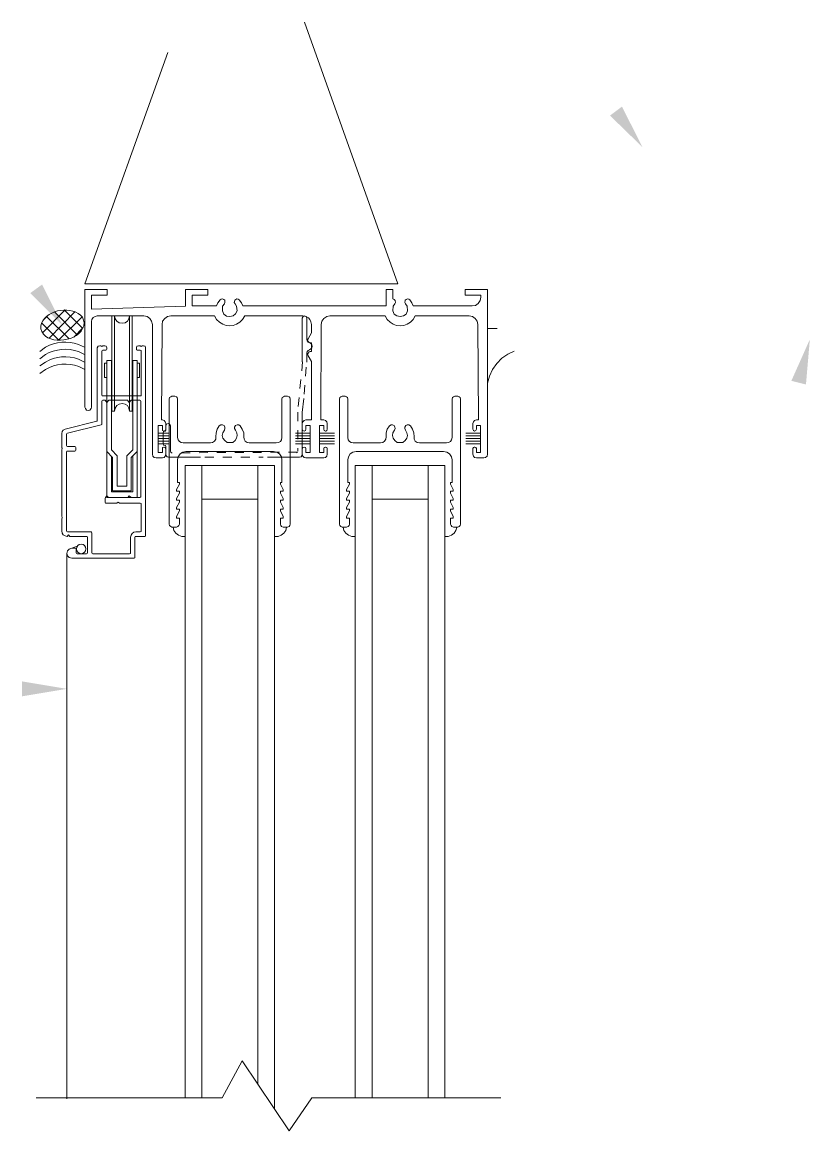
# Model space of a CAD drawing. Header units: inches. Extents: x -232 to -144.6, y 154.9 to 200.7.
# Drawn here: x -184.06 to -175.25, y 188.34 to 200.73 of the extents above; entities that cross this region are included whole.
import ezdxf

# ---------------------------------------------------------------- set-up
doc = ezdxf.new("R2010")
doc.units = ezdxf.units.IN
doc.header["$MEASUREMENT"] = 0
doc.linetypes.add('PDF_IMPORT', pattern=[1, 0.8, -0.2])
doc.layers.add('PDF2_Geometry', color=7, linetype='Continuous')
doc.layers.add('PDF2_Solid Fills', color=7, linetype='Continuous')

msp = doc.modelspace()

# ---------------------------------------------------------------- linework, layer by layer
at = {"layer": 'PDF2_Geometry', "lineweight": 9}
for points in [[(-180.89979, 200.72644), (-179.85646, 197.80311)], [(-182.42979, 200.38644), (-183.35646, 197.80311)], [(-183.57646, 197.51311), (-183.82979, 197.25644)], [(-183.76979, 197.44978), (-183.82313, 197.39978)], [(-183.78313, 197.43978), (-183.52979, 197.18978)], [(-183.46313, 197.49311), (-183.75646, 197.19644)], [(-183.69646, 197.48978), (-183.44313, 197.23311)], [(-183.38646, 197.43644), (-183.64979, 197.17311)], [(-183.58646, 197.51311), (-183.37979, 197.30311)], [(-183.38313, 197.42978), (-183.36979, 197.39978), (-183.36313, 197.36978)], [(-183.81979, 197.24311), (-183.83646, 197.26978), (-183.84646, 197.29978), (-183.84646, 197.32978), (-183.83979, 197.36311)], [(-183.83979, 197.36644), (-183.64646, 197.17311)], [(-183.37313, 197.31644), (-183.47979, 197.20978)], [(-178.74646, 197.30311), (-178.85646, 197.30311)], [(-183.79646, 197.09644), (-183.85979, 197.04978)], [(-183.35979, 197.09644), (-183.42646, 197.12644)], [(-178.55646, 197.05311), (-178.62979, 197.01978), (-178.69646, 196.97311), (-178.75313, 196.91311), (-178.79979, 196.84644), (-178.83313, 196.77311), (-178.85646, 196.69311)], [(-183.79646, 196.84644), (-183.85979, 196.80311)], [(-183.35646, 196.84644), (-183.42313, 196.87978)], [(-182.41313, 196.13644), (-182.53979, 196.13644)], [(-182.41313, 196.10644), (-182.53979, 196.10644)], [(-182.41313, 196.07644), (-182.53979, 196.07644)], [(-182.41313, 196.04644), (-182.53979, 196.04644)], [(-180.83646, 196.13644), (-181.00313, 196.13644)], [(-180.83646, 196.10644), (-181.00313, 196.10644)], [(-180.83646, 196.07644), (-181.00313, 196.07644)], [(-180.83646, 196.04644), (-181.00313, 196.04644)], [(-180.56646, 196.13644), (-180.73313, 196.13644)], [(-180.56646, 196.10644), (-180.73313, 196.10644)], [(-180.56646, 196.07644), (-180.73313, 196.07644)], [(-180.56646, 196.04644), (-180.73313, 196.04644)], [(-178.92979, 196.13644), (-179.09646, 196.13644)], [(-178.92979, 196.10644), (-179.09646, 196.10644)], [(-178.92979, 196.07644), (-179.09646, 196.07644)], [(-178.92979, 196.04644), (-179.09646, 196.04644)], [(-182.41313, 196.01644), (-182.53979, 196.01644)], [(-180.83646, 196.01644), (-181.00313, 196.01644)], [(-180.56646, 196.01644), (-180.73313, 196.01644)], [(-178.92979, 196.01644), (-179.09646, 196.01644)]]:
    msp.add_lwpolyline(points, dxfattribs=at)
at = {"layer": 'PDF2_Geometry', "lineweight": 15}
msp.add_lwpolyline([(-179.85646, 197.80311), (-183.35646, 197.80311)], dxfattribs=at)
at = {"layer": 'PDF2_Geometry', "lineweight": 20}
for points in [[(-181.88313, 197.55644), (-182.15646, 197.55644), (-182.15646, 197.67644), (-181.97979, 197.67644), (-181.97979, 197.73978), (-182.22979, 197.73978), (-182.22979, 197.55311), (-183.27979, 197.51978), (-183.27979, 197.67644), (-183.10646, 197.67644), (-183.10646, 197.73978), (-183.35646, 197.73978), (-183.35646, 196.42644), (-183.34979, 196.40978), (-183.33646, 196.39311), (-183.31646, 196.38978)], [(-179.91313, 197.63644), (-179.91313, 197.73978), (-179.98979, 197.73978), (-179.98979, 197.55644), (-181.58979, 197.55644), (-181.60646, 197.59311), (-181.62979, 197.62644)], [(-178.85646, 195.89978), (-178.85646, 197.73978), (-179.10646, 197.73978), (-179.10646, 197.67644), (-178.92979, 197.67644), (-178.92979, 197.65311), (-178.93646, 197.61644), (-178.95979, 197.58311), (-178.98979, 197.56311), (-179.02646, 197.55644), (-179.68646, 197.55644), (-179.69979, 197.59311), (-179.72313, 197.62644)], [(-181.84313, 197.62644), (-181.86979, 197.59311), (-181.88313, 197.55644)], [(-181.79313, 197.61644), (-181.79313, 197.61978), (-181.80313, 197.62978), (-181.81646, 197.63644), (-181.83313, 197.63311), (-181.84313, 197.62644)], [(-181.81646, 197.55311), (-181.79646, 197.57978), (-181.78979, 197.59644), (-181.79313, 197.61644)], [(-181.67979, 197.61978), (-181.67979, 197.61644), (-181.68646, 197.59644), (-181.67646, 197.57978)], [(-181.62979, 197.62644), (-181.64313, 197.63311), (-181.65646, 197.63644), (-181.66979, 197.62978), (-181.67979, 197.61978)], [(-181.65979, 197.55311), (-181.67646, 197.57978)], [(-179.88646, 197.61644), (-179.88979, 197.61978), (-179.89979, 197.62978), (-179.91313, 197.63644)], [(-179.90979, 197.55311), (-179.89313, 197.57978), (-179.88313, 197.59644), (-179.88646, 197.61644)], [(-179.77646, 197.61978), (-179.77646, 197.61644), (-179.77979, 197.59644), (-179.77313, 197.57978)], [(-179.72313, 197.62644), (-179.73646, 197.63311), (-179.74979, 197.63644), (-179.76646, 197.62978), (-179.77646, 197.61978)], [(-179.75313, 197.55311), (-179.77313, 197.57978)], [(-183.27979, 196.42644), (-183.27979, 197.38311), (-183.27646, 197.40644), (-183.26313, 197.42644), (-183.23979, 197.43978), (-183.21646, 197.44644), (-182.69646, 197.44644), (-182.65979, 197.43978), (-182.62979, 197.41644), (-182.60979, 197.38644), (-182.59979, 197.34978), (-182.59979, 195.89978), (-182.59646, 195.87978), (-182.57979, 195.86311), (-182.55979, 195.85978)], [(-183.02313, 196.38311), (-183.01646, 196.41644), (-182.99979, 196.44311), (-182.97313, 196.45978), (-182.93979, 196.46644), (-182.90646, 196.45978), (-182.87979, 196.44311), (-182.86313, 196.41644), (-182.85646, 196.38311), (-182.85646, 197.44644), (-182.86313, 197.41311), (-182.87979, 197.38644), (-182.90646, 197.36978), (-182.93979, 197.36311), (-182.97313, 197.36978), (-182.99979, 197.38644), (-183.01646, 197.41311), (-183.02313, 197.44644), (-183.05313, 197.44644)], [(-183.05313, 196.38311), (-183.05313, 197.44644)], [(-183.05313, 196.38311), (-183.02313, 196.38311), (-183.02313, 197.44644)], [(-182.85646, 196.38311), (-182.82646, 196.38311), (-182.82646, 197.44644), (-182.85646, 197.44644)], [(-182.48979, 196.28311), (-182.49979, 196.28311), (-182.49313, 197.34978), (-182.48646, 197.38644), (-182.46313, 197.41644), (-182.43313, 197.43978), (-182.39646, 197.44644), (-181.90646, 197.44644), (-181.88313, 197.40644)], [(-181.59313, 197.40644), (-181.56646, 197.44644)], [(-180.91979, 197.44644), (-181.56646, 197.44644)], [(-180.92646, 196.93311), (-180.92646, 197.41978), (-180.91646, 197.43978), (-180.89979, 197.44644), (-180.88313, 197.43978), (-180.87646, 197.41978), (-180.87646, 197.18311), (-180.86979, 197.16644), (-180.85979, 197.15311), (-180.84646, 197.14311)], [(-180.68646, 196.28311), (-180.71979, 196.28311), (-180.71313, 197.34978), (-180.70646, 197.38644), (-180.68646, 197.41644), (-180.65313, 197.43978), (-180.61646, 197.44644), (-179.99979, 197.44644), (-179.97646, 197.40644)], [(-179.68646, 197.40644), (-179.66313, 197.44644)], [(-178.96313, 197.34978), (-178.96979, 197.38644), (-178.99313, 197.41644), (-179.02313, 197.43978), (-179.05979, 197.44644), (-179.66313, 197.44644)], [(-178.96313, 197.34978), (-178.95646, 196.28311), (-178.97979, 196.28311), (-178.99979, 196.27644), (-179.01313, 196.26311), (-179.01979, 196.24311)], [(-180.84646, 197.14311), (-180.82979, 197.13644), (-180.81979, 197.12311), (-180.81646, 197.10644), (-180.81979, 197.08978), (-180.82979, 197.07644), (-180.84646, 197.06644), (-180.85979, 197.05978), (-180.86979, 197.04644), (-180.87646, 197.02978)], [(-180.82313, 197.25644), (-180.85979, 197.18978), (-180.86646, 197.17644), (-180.85979, 197.15978), (-180.84979, 197.14978), (-180.83646, 197.14644)], [(-180.83646, 197.14644), (-180.82313, 197.14644), (-180.82313, 197.04644), (-180.83646, 197.04644), (-180.84979, 197.04311), (-180.85979, 197.02978), (-180.86646, 197.01644), (-180.85979, 196.99978)], [(-183.21646, 197.08978), (-183.21646, 196.27311), (-183.22313, 196.26978), (-183.57646, 196.17978), (-183.59646, 196.16978), (-183.60979, 196.15311), (-183.61313, 196.13311)], [(-183.13313, 197.11311), (-183.15646, 197.11311), (-183.16646, 197.10311), (-183.17646, 197.11311), (-183.18979, 197.11311), (-183.20646, 197.10644), (-183.21646, 197.08978)], [(-182.76979, 197.06311), (-182.73646, 197.06311), (-182.72646, 197.05978), (-182.72646, 196.55311), (-183.16313, 196.55311), (-183.16646, 196.56311), (-183.16646, 197.05311), (-183.16313, 197.05978), (-183.15646, 197.06311), (-183.11979, 197.06311), (-183.11313, 197.06644), (-183.10979, 197.07311)], [(-183.10979, 197.07311), (-183.10979, 197.08978), (-183.11646, 197.10644), (-183.13313, 197.11311)], [(-182.69979, 197.11311), (-182.71646, 197.11311), (-182.72646, 197.10311), (-182.73646, 197.11311), (-182.75646, 197.11311), (-182.77313, 197.10644), (-182.77979, 197.08978)], [(-182.77979, 197.08978), (-182.77979, 197.07311), (-182.77979, 197.06644), (-182.76979, 197.06311)], [(-182.67646, 194.99311), (-182.67646, 195.37311), (-182.67979, 195.37978), (-182.67979, 195.38644), (-182.67646, 195.39644), (-182.67646, 195.95311), (-182.67979, 195.95978), (-182.67979, 195.96644), (-182.67646, 195.97311), (-182.67646, 196.51644), (-182.67979, 196.52311), (-182.67979, 196.52978), (-182.67646, 196.53644), (-182.67646, 197.08978), (-182.68313, 197.10644), (-182.69979, 197.11311)], [(-183.10979, 196.75644), (-183.13646, 196.75644), (-183.13646, 196.91644)], [(-183.10979, 196.91644), (-183.13646, 196.91644)], [(-183.10979, 196.94644), (-183.05979, 196.94644), (-183.05979, 195.94978)], [(-183.10979, 196.94644), (-183.10979, 195.92978)], [(-182.81979, 196.94644), (-182.76979, 196.94644), (-182.76979, 195.92978)], [(-182.81979, 196.94644), (-182.81979, 195.94978)], [(-182.76979, 196.75644), (-182.74646, 196.75644), (-182.74646, 196.91644)], [(-182.74646, 196.91644), (-182.76979, 196.91644)], [(-180.85979, 196.99978), (-180.82313, 196.93644), (-180.82313, 196.28311), (-180.88646, 196.28311), (-180.90646, 196.27644), (-180.91979, 196.26311), (-180.92646, 196.24311)], [(-183.10979, 196.69311), (-183.10979, 196.56978)], [(-183.05979, 196.70644), (-183.05979, 196.56978)], [(-182.81979, 196.70644), (-182.81979, 196.56978)], [(-182.76979, 196.70644), (-182.76979, 196.56978)], [(-182.31979, 195.83644), (-182.31979, 195.58644), (-182.29979, 195.58644), (-182.29979, 195.56644), (-182.32979, 195.50644), (-182.32979, 195.48644), (-182.29979, 195.48644), (-182.29979, 195.46644), (-182.32979, 195.40644), (-182.32979, 195.38644), (-182.29979, 195.38644), (-182.29979, 195.36644), (-182.32979, 195.30644), (-182.32979, 195.28644), (-182.29979, 195.28644), (-182.29979, 195.26644), (-182.32979, 195.20644), (-182.32979, 195.18644), (-182.29979, 195.18644), (-182.29979, 195.11978), (-182.30646, 195.10311), (-182.31646, 195.09311), (-182.33313, 195.08644), (-182.38313, 195.08644), (-182.39646, 195.09311), (-182.40979, 195.10311), (-182.41313, 195.11978), (-182.41313, 196.51644), (-182.40979, 196.53311), (-182.39646, 196.54311), (-182.38313, 196.54978), (-182.34979, 196.54978), (-182.33313, 196.54311), (-182.32313, 196.53311), (-182.31979, 196.51644), (-182.31979, 196.08644), (-182.31313, 196.06311), (-182.29979, 196.04311), (-182.27979, 196.02978), (-182.25646, 196.02644)], [(-181.15313, 196.08644), (-181.15313, 196.51644), (-181.14979, 196.53311), (-181.13646, 196.54311), (-181.12313, 196.54978), (-181.08979, 196.54978), (-181.07313, 196.54311), (-181.06313, 196.53311), (-181.05979, 196.51644), (-181.05979, 195.11978), (-181.06313, 195.10311), (-181.07313, 195.09311), (-181.08979, 195.08644), (-181.13979, 195.08644), (-181.15646, 195.09311), (-181.16646, 195.10311), (-181.16979, 195.11978), (-181.16979, 195.18644), (-181.13979, 195.18644), (-181.13979, 195.20644), (-181.16979, 195.26644), (-181.16979, 195.28644), (-181.13979, 195.28644), (-181.13979, 195.30644), (-181.16979, 195.36644), (-181.16979, 195.38644), (-181.13979, 195.38644), (-181.13979, 195.40644), (-181.16979, 195.46644), (-181.16979, 195.48644), (-181.13979, 195.48644), (-181.13979, 195.50644), (-181.16979, 195.56644), (-181.16979, 195.58644), (-181.15313, 195.58644), (-181.15313, 195.83644), (-181.15979, 195.87311), (-181.17979, 195.90311), (-181.20979, 195.92311), (-181.24646, 195.92978)], [(-180.41646, 195.83644), (-180.41646, 195.58644), (-180.39979, 195.58644), (-180.39979, 195.56644), (-180.42979, 195.50644), (-180.42979, 195.48644), (-180.39979, 195.48644), (-180.39979, 195.46644), (-180.42979, 195.40644), (-180.42979, 195.38644), (-180.39979, 195.38644), (-180.39979, 195.36644), (-180.42979, 195.30644), (-180.42979, 195.28644), (-180.39979, 195.28644), (-180.39979, 195.26644), (-180.42979, 195.20644), (-180.42979, 195.18644), (-180.39979, 195.18644), (-180.39979, 195.11978), (-180.40313, 195.10311), (-180.41313, 195.09311), (-180.42979, 195.08644), (-180.47979, 195.08644), (-180.49646, 195.09311), (-180.50646, 195.10311), (-180.50979, 195.11978), (-180.50979, 196.51644), (-180.50646, 196.53311), (-180.49646, 196.54311), (-180.47979, 196.54978), (-180.44646, 196.54978), (-180.43313, 196.54311), (-180.41979, 196.53311), (-180.41646, 196.51644), (-180.41646, 196.08644), (-180.41313, 196.06311), (-180.39979, 196.04311), (-180.37979, 196.02978), (-180.35646, 196.02644)], [(-179.24979, 196.08644), (-179.24979, 196.51644), (-179.24646, 196.53311), (-179.23646, 196.54311), (-179.21979, 196.54978), (-179.18646, 196.54978), (-179.17313, 196.54311), (-179.15979, 196.53311), (-179.15646, 196.51644), (-179.15646, 195.11978), (-179.15979, 195.10311), (-179.17313, 195.09311), (-179.18646, 195.08644), (-179.23646, 195.08644), (-179.25313, 195.09311), (-179.26313, 195.10311), (-179.26979, 195.11978), (-179.26979, 195.18644), (-179.23979, 195.18644), (-179.23979, 195.20644), (-179.26979, 195.26644), (-179.26979, 195.28644), (-179.23979, 195.28644), (-179.23979, 195.30644), (-179.26979, 195.36644), (-179.26979, 195.38644), (-179.23979, 195.38644), (-179.23979, 195.40644), (-179.26979, 195.46644), (-179.26979, 195.48644), (-179.23979, 195.48644), (-179.23979, 195.50644), (-179.26979, 195.56644), (-179.26979, 195.58644), (-179.24979, 195.58644), (-179.24979, 195.83644), (-179.25646, 195.87311), (-179.27979, 195.90311), (-179.30979, 195.92311), (-179.34646, 195.92978)], [(-183.16646, 196.49311), (-183.16646, 196.23311), (-183.17313, 196.22978), (-183.54979, 196.13644), (-183.55646, 196.13311), (-183.55979, 196.12644)], [(-183.31646, 196.39311), (-183.31646, 196.38978), (-183.29979, 196.39311), (-183.28646, 196.40978), (-183.27979, 196.42644)], [(-182.73979, 196.50311), (-182.83646, 196.50311), (-182.85979, 196.47978), (-182.87979, 196.50311), (-183.08646, 196.50311), (-183.10979, 196.47978), (-183.12979, 196.50311), (-183.15646, 196.50311), (-183.16313, 196.49978), (-183.16646, 196.49311)], [(-182.73979, 196.50311), (-182.73313, 196.49978), (-182.72979, 196.49311), (-182.72979, 195.42644)], [(-181.31313, 195.86644), (-180.95646, 195.86644), (-180.93979, 195.87311), (-180.92979, 195.88311), (-180.92646, 195.89978), (-180.92646, 196.36644), (-180.90979, 196.52311)], [(-182.48979, 195.96311), (-182.48979, 195.91978), (-182.53646, 195.91978), (-182.53646, 196.21978), (-182.48979, 196.21978), (-182.48979, 196.17978), (-182.48646, 196.16644), (-182.47313, 196.15978), (-182.46979, 196.15978), (-182.45646, 196.16644), (-182.44979, 196.17978), (-182.44979, 196.24311), (-182.45646, 196.26311), (-182.46979, 196.27644), (-182.48979, 196.28311)], [(-180.64646, 196.17978), (-180.64646, 196.24311), (-180.64979, 196.26311), (-180.66646, 196.27644), (-180.68646, 196.28311)], [(-182.45979, 195.99644), (-182.47646, 196.00311), (-182.47979, 196.01644), (-182.47979, 196.13644), (-182.47646, 196.15311), (-182.45979, 196.15644), (-182.45313, 196.15978), (-182.44979, 196.16644)], [(-182.44979, 196.16644), (-182.44979, 196.21644), (-182.44313, 196.23644), (-182.42646, 196.24311), (-182.40979, 196.23644), (-182.39979, 196.21644), (-182.39979, 195.93311), (-182.39646, 195.92311), (-182.38646, 195.91644)], [(-181.85313, 196.21644), (-181.87646, 196.17978), (-181.88979, 196.13978), (-181.89313, 196.09311)], [(-181.85313, 196.21644), (-181.83646, 196.22978), (-181.81646, 196.22978), (-181.79979, 196.21978), (-181.78979, 196.20311), (-181.78979, 196.18644), (-181.79646, 196.16978), (-181.81313, 196.13978), (-181.81979, 196.10978), (-181.81313, 196.07978), (-181.79313, 196.05311), (-181.76646, 196.03311), (-181.73646, 196.02978)], [(-181.73646, 196.02978), (-181.70313, 196.03311), (-181.67646, 196.05311), (-181.65979, 196.07978), (-181.65313, 196.10978), (-181.65646, 196.13978), (-181.67313, 196.16978)], [(-181.67313, 196.16978), (-181.68313, 196.18644), (-181.68313, 196.20311), (-181.67313, 196.21978), (-181.65313, 196.22978), (-181.63646, 196.22978), (-181.61979, 196.21644), (-181.59646, 196.17978), (-181.57979, 196.13978), (-181.57979, 196.09311), (-181.57646, 196.06978), (-181.56313, 196.04644), (-181.54313, 196.02978), (-181.51979, 196.02644)], [(-180.92646, 196.24311), (-180.92646, 196.17978), (-180.91979, 196.16644), (-180.90646, 196.15978)], [(-180.90646, 196.15978), (-180.90313, 196.15978), (-180.88979, 196.16644), (-180.88646, 196.17978)], [(-180.88646, 196.17978), (-180.88646, 196.21978), (-180.83646, 196.21978), (-180.83646, 195.91978), (-180.88646, 195.91978), (-180.88646, 195.96311), (-180.88979, 195.97644), (-180.90313, 195.97978)], [(-180.68646, 195.96311), (-180.68646, 195.91978), (-180.73313, 195.91978), (-180.73313, 196.21978), (-180.68646, 196.21978), (-180.68646, 196.17978), (-180.67979, 196.16644), (-180.66646, 196.15978)], [(-180.66646, 196.15978), (-180.66313, 196.15978), (-180.64979, 196.16644), (-180.64646, 196.17978)], [(-179.94979, 196.21644), (-179.97646, 196.17978), (-179.98979, 196.13978), (-179.98979, 196.09311)], [(-179.94979, 196.21644), (-179.93313, 196.22978), (-179.91646, 196.22978), (-179.89979, 196.21978), (-179.88979, 196.20311), (-179.88646, 196.18644), (-179.89646, 196.16978), (-179.91313, 196.13978), (-179.91646, 196.10978), (-179.90979, 196.07978), (-179.89313, 196.05311), (-179.86646, 196.03311), (-179.83313, 196.02978)], [(-179.83313, 196.02978), (-179.80313, 196.03311), (-179.77646, 196.05311), (-179.75646, 196.07978), (-179.74979, 196.10978), (-179.75646, 196.13978), (-179.77313, 196.16978)], [(-179.77313, 196.16978), (-179.77979, 196.18644), (-179.77979, 196.20311), (-179.76979, 196.21978), (-179.75313, 196.22978), (-179.73313, 196.22978), (-179.71646, 196.21644), (-179.69313, 196.17978), (-179.67979, 196.13978), (-179.67646, 196.09311), (-179.67646, 196.06978), (-179.66313, 196.04644), (-179.64313, 196.02978), (-179.61646, 196.02644)], [(-179.01979, 196.24311), (-179.01979, 196.17978), (-179.01313, 196.16644), (-178.99979, 196.15978)], [(-178.97979, 196.17978), (-178.97979, 196.21978), (-178.93313, 196.21978), (-178.93313, 195.91978), (-178.97979, 195.91978), (-178.97979, 195.96311), (-178.98646, 195.97644), (-178.99979, 195.97978)], [(-178.99979, 196.16311), (-178.99979, 196.15978), (-178.98646, 196.16644), (-178.97979, 196.17978)], [(-183.61313, 196.13311), (-183.61313, 195.97311), (-183.60979, 195.96644), (-183.60979, 195.95978), (-183.61313, 195.95311), (-183.61313, 195.20311), (-183.60979, 195.19644), (-183.60979, 195.18978), (-183.61313, 195.17978), (-183.61313, 195.04311), (-183.60979, 195.01978), (-183.59646, 194.99978), (-183.57646, 194.98978), (-183.55313, 194.98311)], [(-183.55979, 196.12644), (-183.55979, 195.99644), (-183.55646, 195.98978), (-183.54979, 195.98644)], [(-182.76979, 196.04311), (-182.76979, 195.41644), (-183.10979, 195.41644), (-183.10979, 196.04311)], [(-182.25646, 196.02644), (-181.95313, 196.02644), (-181.92979, 196.02978), (-181.90646, 196.04644), (-181.89313, 196.06978), (-181.89313, 196.09311)], [(-181.51979, 196.02644), (-181.21646, 196.02644), (-181.18979, 196.02978), (-181.16979, 196.04311), (-181.15646, 196.06311), (-181.15313, 196.08644)], [(-180.35646, 196.02644), (-180.05313, 196.02644), (-180.02646, 196.02978), (-180.00646, 196.04644), (-179.99313, 196.06978), (-179.98979, 196.09311)], [(-179.61646, 196.02644), (-179.31313, 196.02644), (-179.28979, 196.02978), (-179.26979, 196.04311), (-179.25646, 196.06311), (-179.24979, 196.08644)], [(-183.54979, 195.98644), (-183.46646, 195.98644), (-183.45979, 195.98311), (-183.45646, 195.97644), (-183.45646, 195.94644), (-183.45979, 195.93978), (-183.46646, 195.93644), (-183.54979, 195.93644), (-183.55646, 195.93311), (-183.55979, 195.92644)], [(-183.55979, 195.92644), (-183.55979, 195.04311), (-183.55646, 195.03644), (-183.54979, 195.03311)], [(-183.10979, 195.92978), (-183.04646, 195.86311), (-183.04646, 195.49311)], [(-183.05979, 195.94978), (-182.99646, 195.88311)], [(-182.81979, 195.94978), (-182.88646, 195.88311)], [(-182.76979, 195.92978), (-182.83646, 195.86311)], [(-182.46979, 195.97978), (-182.47313, 195.97978), (-182.48646, 195.97644), (-182.48979, 195.96311)], [(-182.44979, 195.89978), (-182.44979, 195.96311), (-182.45646, 195.97644), (-182.46979, 195.97978)], [(-182.06313, 195.86644), (-182.41979, 195.86644), (-182.43646, 195.87311), (-182.44646, 195.88311), (-182.44979, 195.89978), (-182.44979, 195.98644), (-182.45313, 195.99644), (-182.45979, 195.99644)], [(-181.24646, 195.92978), (-182.22646, 195.92978), (-182.25979, 195.92311), (-182.28979, 195.90311), (-182.31313, 195.87311), (-182.31979, 195.83644)], [(-180.90313, 195.97978), (-180.90646, 195.97978), (-180.91979, 195.97644), (-180.92646, 195.96311)], [(-180.92646, 195.96311), (-180.92646, 195.89978), (-180.91979, 195.87978), (-180.90646, 195.86311), (-180.88646, 195.85978)], [(-180.66313, 195.97978), (-180.66646, 195.97978), (-180.67979, 195.97644), (-180.68646, 195.96311)], [(-180.64646, 195.89978), (-180.64646, 195.96311), (-180.64979, 195.97644), (-180.66313, 195.97978)], [(-179.34646, 195.92978), (-180.32313, 195.92978), (-180.35979, 195.92311), (-180.38979, 195.90311), (-180.40979, 195.87311), (-180.41646, 195.83644)], [(-178.99979, 195.98311), (-178.99979, 195.97978), (-179.01313, 195.97644), (-179.01979, 195.96311)], [(-179.01979, 195.96311), (-179.01979, 195.89978), (-179.01313, 195.87978), (-178.99979, 195.86311), (-178.97979, 195.85978)], [(-182.81979, 195.87978), (-182.81979, 195.47978), (-183.05979, 195.47978)], [(-183.05979, 195.47978), (-183.05979, 195.87978)], [(-183.04646, 195.49311), (-182.83646, 195.49311), (-182.83646, 195.86311)], [(-182.99646, 195.54311), (-182.99646, 195.88311)], [(-182.99646, 195.54311), (-182.88646, 195.54311), (-182.88646, 195.88311)], [(-182.55979, 195.85978), (-182.48979, 195.85978), (-182.46979, 195.86311), (-182.45646, 195.87978), (-182.44979, 195.89978)], [(-180.88646, 195.85978), (-180.68646, 195.85978), (-180.66646, 195.86311), (-180.64979, 195.87978), (-180.64646, 195.89978)], [(-178.97979, 195.85978), (-178.89646, 195.85978), (-178.87646, 195.86311), (-178.85979, 195.87978), (-178.85646, 195.89978)], [(-181.23646, 188.58644), (-181.23646, 195.77644), (-182.23646, 195.77644), (-182.23646, 188.70978)], [(-182.04979, 188.70978), (-182.04979, 195.77644)], [(-181.42313, 188.86978), (-181.42313, 195.77644)], [(-179.33313, 188.70978), (-179.33313, 195.77644), (-180.33313, 195.77644), (-180.33313, 188.70978)], [(-180.14646, 188.70978), (-180.14646, 195.77644)], [(-179.51979, 188.70978), (-179.51979, 195.77644)], [(-182.73646, 195.35311), (-182.96979, 195.35311), (-182.98313, 195.36644), (-182.99979, 195.35311), (-183.12646, 195.35311), (-183.12979, 195.36311), (-183.12979, 195.40978), (-183.12646, 195.41644), (-183.10979, 195.43644), (-183.08979, 195.41644), (-182.87646, 195.41644), (-182.85979, 195.43644), (-182.83979, 195.41644), (-182.73979, 195.41644), (-182.73313, 195.41978), (-182.72979, 195.42644)], [(-182.72646, 195.04311), (-182.72646, 195.34311), (-182.72646, 195.34978), (-182.73646, 195.35311)], [(-182.04979, 195.39978), (-181.42313, 195.39978)], [(-180.14646, 195.39978), (-179.51979, 195.39978)], [(-182.84646, 194.79978), (-182.84646, 194.97311), (-182.83979, 194.99644), (-182.82646, 195.01644), (-182.80979, 195.02978), (-182.78646, 195.03311), (-182.73646, 195.03311), (-182.72646, 195.03644), (-182.72646, 195.04311)], [(-182.36979, 195.08644), (-182.35979, 195.04978), (-182.33979, 195.01978), (-182.30979, 194.99644), (-182.27313, 194.98311), (-182.23646, 194.98311)], [(-181.23646, 194.98311), (-181.19646, 194.98311), (-181.16313, 194.99644), (-181.13313, 195.01978), (-181.10979, 195.04978), (-181.10313, 195.08644)], [(-180.46979, 195.08644), (-180.45979, 195.04978), (-180.43979, 195.01978), (-180.40979, 194.99644), (-180.37313, 194.98311), (-180.33313, 194.98311)], [(-179.33313, 194.98311), (-179.29646, 194.98311), (-179.25979, 194.99644), (-179.22979, 195.01978), (-179.20979, 195.04978), (-179.19979, 195.08644)], [(-183.55313, 194.98311), (-183.53979, 194.99978), (-183.52313, 194.98311), (-183.33646, 194.98311), (-183.32979, 194.97978), (-183.32646, 194.97311), (-183.32646, 194.79978), (-183.32979, 194.79311), (-183.33646, 194.78978), (-183.44313, 194.78978), (-183.44979, 194.79311), (-183.45313, 194.79978), (-183.45313, 194.83978), (-183.45646, 194.84644), (-183.46313, 194.84978)], [(-183.54979, 195.03311), (-183.28646, 195.03311), (-183.27979, 195.02978), (-183.27646, 195.02311), (-183.27646, 194.79978), (-183.27313, 194.79311), (-183.26646, 194.78978)], [(-182.79646, 194.74978), (-182.79646, 194.97311), (-182.79313, 194.97978), (-182.78646, 194.98311), (-182.68646, 194.98311), (-182.67646, 194.98644), (-182.67646, 194.99311)], [(-183.46313, 194.84978), (-183.50313, 194.84978), (-183.52979, 194.83978), (-183.54979, 194.81978), (-183.55646, 194.79311)], [(-183.50313, 194.73978), (-183.52979, 194.74644), (-183.54979, 194.76644), (-183.55646, 194.79311), (-183.55646, 188.69978)], [(-183.43979, 194.87311), (-183.53313, 194.83978)], [(-183.26646, 194.78978), (-182.85646, 194.78978), (-182.84646, 194.79311), (-182.84646, 194.79978)], [(-183.50313, 194.73978), (-182.80646, 194.73978), (-182.79646, 194.74311), (-182.79646, 194.74978)], [(-183.89979, 188.70978), (-181.81979, 188.70978), (-181.59646, 189.12644), (-181.07313, 188.34311)], [(-181.07313, 188.34311), (-180.81979, 188.70978)], [(-178.70646, 188.70978), (-180.81979, 188.70978)]]:
    msp.add_lwpolyline(points, dxfattribs=at)
at = {"layer": 'PDF2_Geometry', "lineweight": 9}
for points in [[(-183.35979, 197.01311), (-183.42646, 197.04644, 0.22522341), (-183.79646, 197.01311), (-183.85979, 196.96644)], [(-183.35979, 196.92978), (-183.42646, 196.96311, 0.22522341), (-183.79646, 196.92978), (-183.85979, 196.88644)]]:
    msp.add_lwpolyline(points, format="xyb", dxfattribs=at)
at = {"layer": 'PDF2_Geometry', "linetype": 'PDF_IMPORT', "lineweight": 20, "ltscale": 0.039308}
msp.add_lwpolyline([(-180.90646, 196.57311), (-180.87646, 196.92978), (-180.87646, 197.02978)], dxfattribs=at)
at = {"layer": 'PDF2_Geometry', "linetype": 'PDF_IMPORT', "lineweight": 20, "ltscale": 0.039388}
msp.add_lwpolyline([(-180.92313, 196.93311), (-180.97646, 196.36978), (-180.97646, 195.93311)], dxfattribs=at)
at = {"layer": 'PDF2_Geometry', "linetype": 'PDF_IMPORT', "lineweight": 20, "ltscale": 0.080833}
msp.add_lwpolyline([(-180.98979, 195.91644), (-180.97979, 195.92311), (-182.38646, 195.91644)], dxfattribs=at)
at = {"layer": 'PDF2_Geometry', "linetype": 'PDF_IMPORT', "lineweight": 20, "ltscale": 0.0625}
msp.add_lwpolyline([(-182.01313, 195.86644), (-181.36313, 195.86644)], dxfattribs=at)
at = {"layer": 'PDF2_Geometry', "lineweight": 20}
msp.add_circle((-183.39674, 194.84311), 0.05361, dxfattribs=at)
at = {"layer": 'PDF2_Geometry', "lineweight": 9}
for points in [[(-183.83979, 197.36311), (-183.77668, 197.52044), (-183.48585, 197.56861), (-183.38313, 197.42978)], [(-183.36313, 197.36978), (-183.37163, 197.17733), (-183.70618, 197.10872), (-183.81979, 197.24311)], [(-183.42646, 197.12644), (-183.55418, 197.1725), (-183.67685, 197.15728), (-183.79646, 197.09644)], [(-183.42313, 196.87978), (-183.54807, 196.92355), (-183.68179, 196.91416), (-183.79646, 196.84644)]]:
    msp.add_open_spline(points, degree=3, dxfattribs=at)
at = {"layer": 'PDF2_Geometry', "lineweight": 20}
for points in [[(-181.81646, 197.55311), (-181.85363, 197.39622), (-181.61502, 197.40094), (-181.65979, 197.55311)], [(-179.90979, 197.55311), (-179.95513, 197.39922), (-179.70768, 197.39961), (-179.75313, 197.55311)], [(-181.88313, 197.40644), (-181.80146, 197.31361), (-181.67285, 197.30866), (-181.59313, 197.40644)], [(-180.82313, 197.25644), (-180.81879, 197.33922), (-180.80968, 197.43855), (-180.91979, 197.44644)], [(-179.97646, 197.40644), (-179.89996, 197.3115), (-179.76296, 197.312), (-179.68646, 197.40644)]]:
    msp.add_open_spline(points, degree=3, dxfattribs=at)
at = {"layer": 'PDF2_Solid Fills', "lineweight": 35}
for points in [[(-177.35313, 199.78311), (-177.12313, 199.32978), (-177.48646, 199.68311)], [(-183.83313, 197.79644), (-183.60646, 197.34311), (-183.96646, 197.69978)], [(-175.45979, 196.71978), (-175.25313, 197.18311), (-175.29646, 196.67978)], [(-184.05646, 193.36311), (-183.55646, 193.27978), (-184.05646, 193.19644)]]:
    msp.add_solid(points, dxfattribs=at)

doc.saveas('drawing.dxf')
